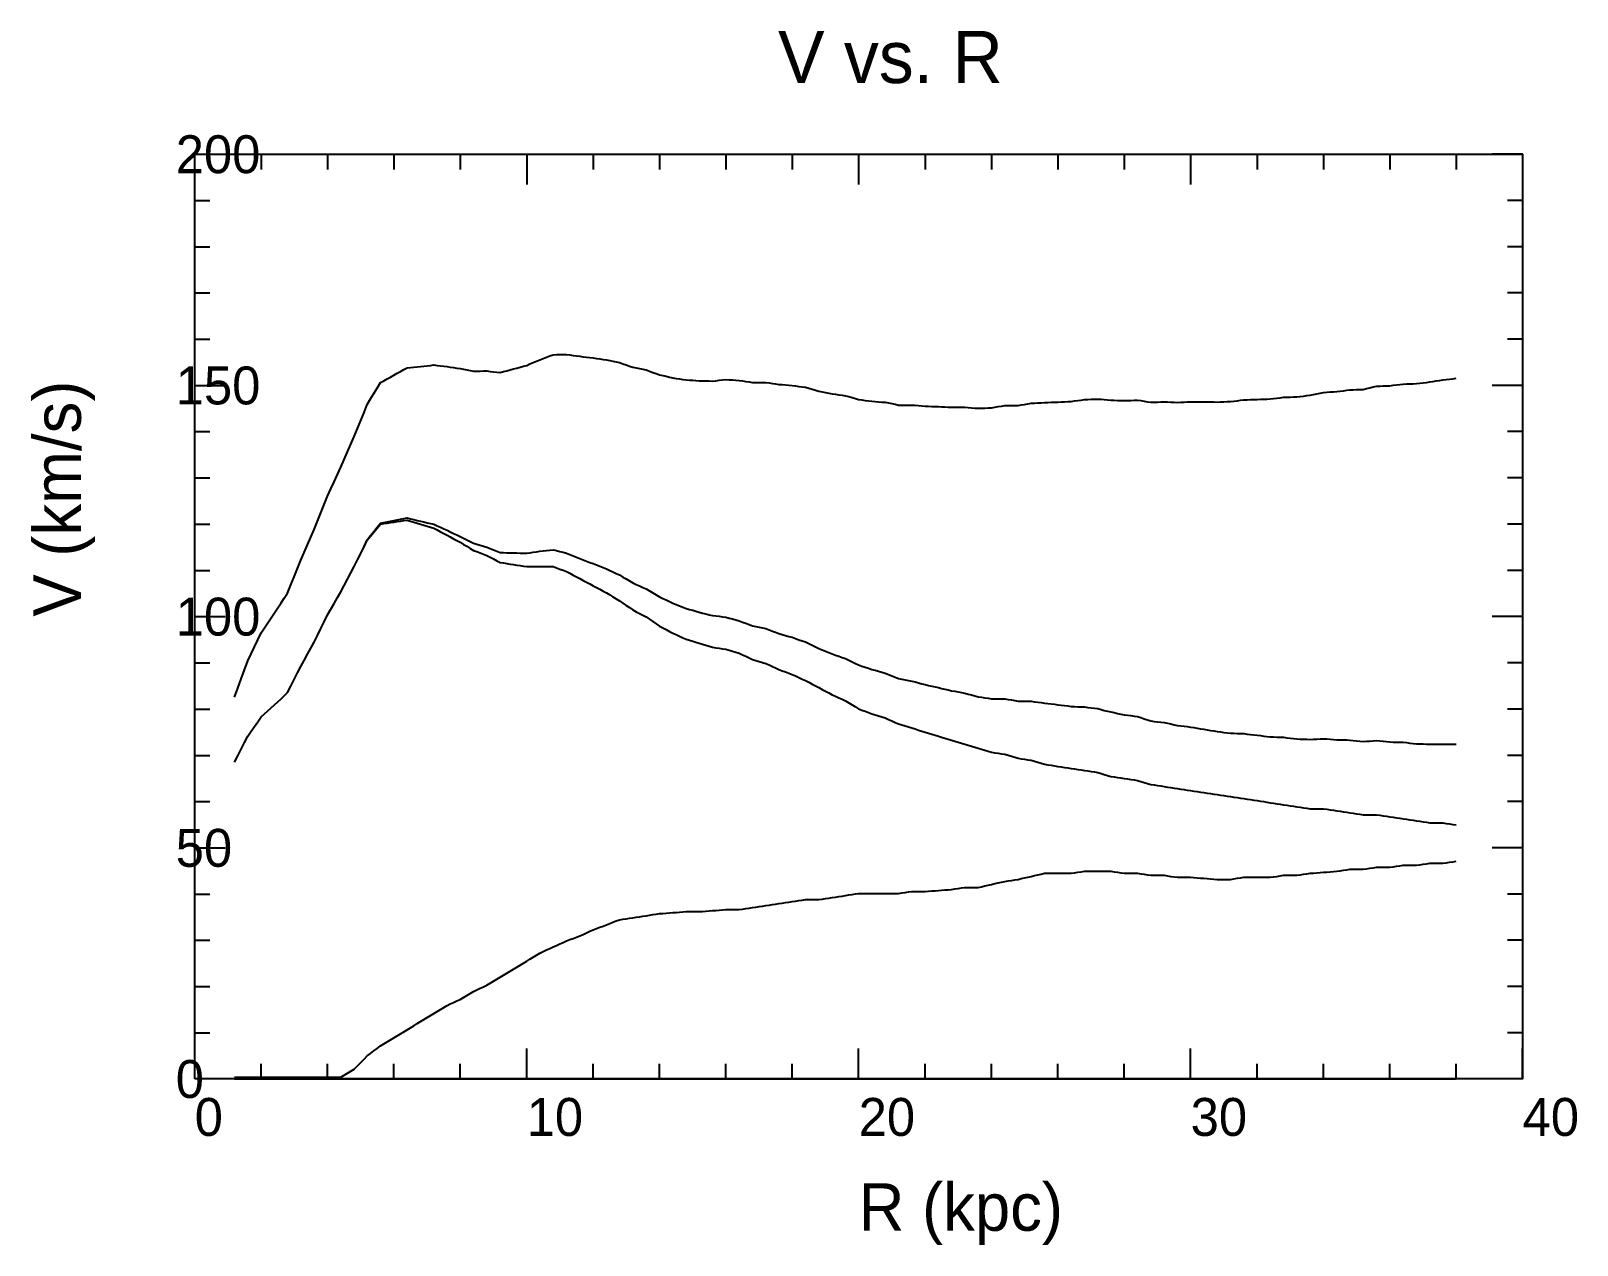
# Model space of a CAD drawing. Extents: x -35 to 291, y -35 to 221.
import ezdxf

# ---------------------------------------------------------------- set-up
doc = ezdxf.new("R2010")
doc.units = 0

msp = doc.modelspace()

# ---------------------------------------------------------------- linework, layer by layer
at = {"color": 0}
for p, q in [((0, 194.98), (6.4, 194.98)), ((14, 194.98), (14, 191.78)), ((28, 194.98), (28, 191.78)), ((42, 194.98), (42, 191.78)), ((56, 194.98), (56, 191.78)), ((70, 194.98), (70, 188.58)), ((84, 194.98), (84, 191.78)), ((98, 194.98), (98, 191.78)), ((112, 194.98), (112, 191.78)), ((126, 194.98), (126, 191.78)), ((140, 194.98), (140, 188.58)), ((154, 194.98), (154, 191.78)), ((168, 194.98), (168, 191.78)), ((182, 194.98), (182, 191.78)), ((196, 194.98), (196, 191.78)), ((210, 194.98), (210, 188.58)), ((224, 194.98), (224, 191.78)), ((238, 194.98), (238, 191.78)), ((252, 194.98), (252, 191.78)), ((266, 194.98), (266, 191.78)), ((280, 194.98), (273.6, 194.98)), ((280, 194.98), (280, 188.58)), ((0, 185.23), (3.2, 185.23)), ((280, 185.23), (276.8, 185.23)), ((0, 175.48), (3.2, 175.48)), ((280, 175.48), (276.8, 175.48)), ((0, 165.73), (3.2, 165.73)), ((280, 165.73), (276.8, 165.73)), ((0, 155.98), (3.2, 155.98)), ((280, 155.98), (276.8, 155.98)), ((0, 146.23), (6.4, 146.23)), ((280, 146.23), (273.6, 146.23)), ((0, 136.49), (3.2, 136.49)), ((280, 136.49), (276.8, 136.49)), ((0, 126.74), (3.2, 126.74)), ((280, 126.74), (276.8, 126.74)), ((0, 116.99), (3.2, 116.99)), ((280, 116.99), (276.8, 116.99)), ((0, 107.24), (3.2, 107.24)), ((280, 107.24), (276.8, 107.24)), ((0, 97.49), (6.4, 97.49)), ((280, 97.49), (273.6, 97.49)), ((0, 87.74), (3.2, 87.74)), ((280, 87.74), (276.8, 87.74)), ((0, 77.99), (3.2, 77.99)), ((280, 77.99), (276.8, 77.99)), ((0, 68.24), (3.2, 68.24)), ((280, 68.24), (276.8, 68.24)), ((0, 58.49), (3.2, 58.49)), ((280, 58.49), (276.8, 58.49)), ((0, 48.74), (6.4, 48.74)), ((280, 48.74), (273.6, 48.74)), ((0, 39), (3.2, 39)), ((280, 39), (276.8, 39)), ((0, 29.25), (3.2, 29.25)), ((280, 29.25), (276.8, 29.25)), ((0, 19.5), (3.2, 19.5)), ((280, 19.5), (276.8, 19.5)), ((0, 9.75), (3.2, 9.75)), ((280, 9.75), (276.8, 9.75)), ((70, 0), (70, 6.4)), ((140, 0), (140, 6.4)), ((210, 0), (210, 6.4)), ((280, 0), (280, 6.4)), ((14, 0), (14, 3.2)), ((28, 0), (28, 3.2)), ((42, 0), (42, 3.2)), ((56, 0), (56, 3.2)), ((84, 0), (84, 3.2)), ((98, 0), (98, 3.2)), ((112, 0), (112, 3.2)), ((126, 0), (126, 3.2)), ((154, 0), (154, 3.2)), ((168, 0), (168, 3.2)), ((182, 0), (182, 3.2)), ((196, 0), (196, 3.2)), ((224, 0), (224, 3.2)), ((238, 0), (238, 3.2)), ((252, 0), (252, 3.2)), ((266, 0), (266, 3.2))]:
    msp.add_line(p, q, dxfattribs=at)
msp.add_lwpolyline([(0, 0), (0, 194.98), (280, 194.98), (280, 0)], close=True, dxfattribs=at)
at = {"color": 5}
for points in [[(8.4, 80.49), (9.1, 82.43), (9.8, 84.35), (10.5, 86.26), (11.2, 88.14), (11.9, 89.64), (12.6, 91.13), (13.3, 92.6), (14, 94.05), (14.7, 95.13), (15.4, 96.2), (16.1, 97.25), (16.8, 98.3), (17.5, 99.34), (18.2, 100.37), (18.9, 101.39), (19.6, 102.4), (20.3, 104.16), (21, 105.91), (21.7, 107.65), (22.4, 109.38), (23.1, 111.01), (23.8, 112.63), (24.5, 114.24), (25.2, 115.85), (25.9, 117.61), (26.6, 119.37), (27.3, 121.13), (28, 122.88), (28.7, 124.41), (29.4, 125.94), (30.1, 127.47), (30.8, 128.99), (31.5, 130.62), (32.2, 132.25), (32.9, 133.88), (33.6, 135.5), (34.3, 137.18), (35, 138.87), (35.7, 140.55), (36.4, 142.24), (37.1, 143.38), (37.8, 144.53), (38.5, 145.68), (39.2, 146.82), (39.9, 147.22), (40.6, 147.61), (41.3, 148.01), (42, 148.4), (42.7, 148.79), (43.4, 149.18), (44.1, 149.58), (44.8, 149.97), (45.5, 150.04), (46.2, 150.11), (46.9, 150.18), (47.6, 150.26), (48.3, 150.33), (49, 150.4), (49.7, 150.47), (50.4, 150.55), (51.1, 150.46), (51.8, 150.37), (52.5, 150.29), (53.2, 150.2), (53.9, 150.1), (54.6, 150), (55.3, 149.9), (56, 149.8), (56.7, 149.67), (57.4, 149.53), (58.1, 149.39), (58.8, 149.26), (59.5, 149.27), (60.2, 149.27), (60.9, 149.28), (61.6, 149.28), (62.3, 149.2), (63, 149.12), (63.7, 149.04), (64.4, 148.97), (65.1, 149.15), (65.8, 149.34), (66.5, 149.52), (67.2, 149.71), (67.9, 149.9), (68.6, 150.08), (69.3, 150.27), (70, 150.46), (70.7, 150.76), (71.4, 151.05), (72.1, 151.35), (72.8, 151.64), (73.5, 151.91), (74.2, 152.18), (74.9, 152.45), (75.6, 152.72), (76.3, 152.73), (77, 152.75), (77.7, 152.76), (78.4, 152.77), (79.1, 152.67), (79.8, 152.57), (80.5, 152.47), (81.2, 152.37), (81.9, 152.28), (82.6, 152.2), (83.3, 152.11), (84, 152.03), (84.7, 151.93), (85.4, 151.83), (86.1, 151.73), (86.8, 151.64), (87.5, 151.49), (88.2, 151.34), (88.9, 151.2), (89.6, 151.05), (90.3, 150.81), (91, 150.56), (91.7, 150.32), (92.4, 150.07), (93.1, 149.92), (93.8, 149.78), (94.5, 149.63), (95.2, 149.49), (95.9, 149.24), (96.6, 148.99), (97.3, 148.75), (98, 148.5), (98.7, 148.34), (99.4, 148.17), (100.1, 148.01), (100.8, 147.84), (101.5, 147.73), (102.2, 147.61), (102.9, 147.5), (103.6, 147.38), (104.3, 147.34), (105, 147.31), (105.7, 147.27), (106.4, 147.23), (107.1, 147.21), (107.8, 147.19), (108.5, 147.17), (109.2, 147.15), (109.9, 147.23), (110.6, 147.31), (111.3, 147.39), (112, 147.46), (112.7, 147.42), (113.4, 147.38), (114.1, 147.34), (114.8, 147.29), (115.5, 147.19), (116.2, 147.09), (116.9, 146.99), (117.6, 146.88), (118.3, 146.88), (119, 146.88), (119.7, 146.87), (120.4, 146.87), (121.1, 146.76), (121.8, 146.66), (122.5, 146.56), (123.2, 146.46), (123.9, 146.4), (124.6, 146.35), (125.3, 146.3), (126, 146.24), (126.7, 146.14), (127.4, 146.04), (128.1, 145.94), (128.8, 145.84), (129.5, 145.64), (130.2, 145.45), (130.9, 145.26), (131.6, 145.06), (132.3, 144.91), (133, 144.76), (133.7, 144.61), (134.4, 144.46), (135.1, 144.36), (135.8, 144.26), (136.5, 144.16), (137.2, 144.07), (137.9, 143.87), (138.6, 143.68), (139.3, 143.48), (140, 143.29), (140.7, 143.19), (141.4, 143.09), (142.1, 143), (142.8, 142.9), (143.5, 142.85), (144.2, 142.79), (144.9, 142.74), (145.6, 142.69), (146.3, 142.54), (147, 142.4), (147.7, 142.25), (148.4, 142.1), (149.1, 142.1), (149.8, 142.1), (150.5, 142.09), (151.2, 142.09), (151.9, 142.04), (152.6, 141.98), (153.3, 141.93), (154, 141.88), (154.7, 141.85), (155.4, 141.82), (156.1, 141.79), (156.8, 141.76), (157.5, 141.73), (158.2, 141.71), (158.9, 141.68), (159.6, 141.65), (160.3, 141.65), (161, 141.64), (161.7, 141.64), (162.4, 141.64), (163.1, 141.58), (163.8, 141.53), (164.5, 141.47), (165.2, 141.42), (165.9, 141.44), (166.6, 141.47), (167.3, 141.5), (168, 141.52), (168.7, 141.64), (169.4, 141.76), (170.1, 141.88), (170.8, 142), (171.5, 142), (172.2, 142), (172.9, 142), (173.6, 142), (174.3, 142.12), (175, 142.24), (175.7, 142.36), (176.4, 142.48), (177.1, 142.51), (177.8, 142.54), (178.5, 142.57), (179.2, 142.61), (179.9, 142.64), (180.6, 142.68), (181.3, 142.71), (182, 142.74), (182.7, 142.78), (183.4, 142.81), (184.1, 142.84), (184.8, 142.88), (185.5, 142.97), (186.2, 143.06), (186.9, 143.15), (187.6, 143.25), (188.3, 143.28), (189, 143.31), (189.7, 143.34), (190.4, 143.37), (191.1, 143.32), (191.8, 143.26), (192.5, 143.21), (193.2, 143.15), (193.9, 143.12), (194.6, 143.09), (195.3, 143.06), (196, 143.03), (196.7, 143.06), (197.4, 143.09), (198.1, 143.12), (198.8, 143.15), (199.5, 143.04), (200.2, 142.92), (200.9, 142.8), (201.6, 142.68), (202.3, 142.71), (203, 142.74), (203.7, 142.77), (204.4, 142.8), (205.1, 142.76), (205.8, 142.73), (206.5, 142.7), (207.2, 142.66), (207.9, 142.69), (208.6, 142.72), (209.3, 142.75), (210, 142.77), (210.7, 142.77), (211.4, 142.77), (212.1, 142.76), (212.8, 142.76), (213.5, 142.75), (214.2, 142.75), (214.9, 142.75), (215.6, 142.74), (216.3, 142.77), (217, 142.79), (217.7, 142.82), (218.4, 142.84), (219.1, 142.93), (219.8, 143.02), (220.5, 143.1), (221.2, 143.19), (221.9, 143.22), (222.6, 143.24), (223.3, 143.26), (224, 143.29), (224.7, 143.31), (225.4, 143.34), (226.1, 143.36), (226.8, 143.39), (227.5, 143.47), (228.2, 143.56), (228.9, 143.65), (229.6, 143.73), (230.3, 143.76), (231, 143.78), (231.7, 143.81), (232.4, 143.83), (233.1, 143.92), (233.8, 144), (234.5, 144.09), (235.2, 144.18), (235.9, 144.32), (236.6, 144.46), (237.3, 144.6), (238, 144.74), (238.7, 144.79), (239.4, 144.85), (240.1, 144.9), (240.8, 144.96), (241.5, 145.05), (242.2, 145.13), (242.9, 145.22), (243.6, 145.31), (244.3, 145.33), (245, 145.36), (245.7, 145.38), (246.4, 145.4), (247.1, 145.57), (247.8, 145.74), (248.5, 145.92), (249.2, 146.09), (249.9, 146.11), (250.6, 146.13), (251.3, 146.15), (252, 146.17), (252.7, 146.26), (253.4, 146.35), (254.1, 146.44), (254.8, 146.53), (255.5, 146.55), (256.2, 146.57), (256.9, 146.59), (257.6, 146.61), (258.3, 146.7), (259, 146.79), (259.7, 146.88), (260.4, 146.97), (261.1, 147.07), (261.8, 147.18), (262.5, 147.28), (263.2, 147.38), (263.9, 147.47), (264.6, 147.56), (265.3, 147.65), (266, 147.74)], [(8.4, 66.78), (9.1, 68.16), (9.8, 69.54), (10.5, 70.92), (11.2, 72.31), (11.9, 73.32), (12.6, 74.33), (13.3, 75.34), (14, 76.35), (14.7, 76.99), (15.4, 77.63), (16.1, 78.27), (16.8, 78.9), (17.5, 79.54), (18.2, 80.18), (18.9, 80.82), (19.6, 81.46), (20.3, 82.84), (21, 84.22), (21.7, 85.61), (22.4, 86.99), (23.1, 88.27), (23.8, 89.54), (24.5, 90.82), (25.2, 92.1), (25.9, 93.53), (26.6, 94.97), (27.3, 96.4), (28, 97.84), (28.7, 99.06), (29.4, 100.29), (30.1, 101.51), (30.8, 102.73), (31.5, 104.06), (32.2, 105.39), (32.9, 106.72), (33.6, 108.05), (34.3, 109.44), (35, 110.82), (35.7, 112.2), (36.4, 113.58), (37.1, 114.44), (37.8, 115.29), (38.5, 116.14), (39.2, 116.99), (39.9, 117.1), (40.6, 117.2), (41.3, 117.31), (42, 117.41), (42.7, 117.52), (43.4, 117.63), (44.1, 117.73), (44.8, 117.84), (45.5, 117.63), (46.2, 117.41), (46.9, 117.2), (47.6, 116.99), (48.3, 116.78), (49, 116.56), (49.7, 116.35), (50.4, 116.14), (51.1, 115.77), (51.8, 115.39), (52.5, 115.02), (53.2, 114.65), (53.9, 114.28), (54.6, 113.9), (55.3, 113.53), (56, 113.16), (56.7, 112.73), (57.4, 112.31), (58.1, 111.88), (58.8, 111.46), (59.5, 111.19), (60.2, 110.93), (60.9, 110.66), (61.6, 110.39), (62.3, 110.02), (63, 109.65), (63.7, 109.28), (64.4, 108.9), (65.1, 108.8), (65.8, 108.69), (66.5, 108.58), (67.2, 108.48), (67.9, 108.37), (68.6, 108.27), (69.3, 108.16), (70, 108.05), (70.7, 108.05), (71.4, 108.05), (72.1, 108.05), (72.8, 108.05), (73.5, 108.05), (74.2, 108.05), (74.9, 108.05), (75.6, 108.05), (76.3, 107.79), (77, 107.52), (77.7, 107.25), (78.4, 106.99), (79.1, 106.62), (79.8, 106.24), (80.5, 105.87), (81.2, 105.5), (81.9, 105.13), (82.6, 104.75), (83.3, 104.38), (84, 104.01), (84.7, 103.64), (85.4, 103.27), (86.1, 102.89), (86.8, 102.52), (87.5, 102.1), (88.2, 101.67), (88.9, 101.24), (89.6, 100.82), (90.3, 100.34), (91, 99.86), (91.7, 99.38), (92.4, 98.9), (93.1, 98.53), (93.8, 98.16), (94.5, 97.79), (95.2, 97.41), (95.9, 96.94), (96.6, 96.46), (97.3, 95.98), (98, 95.5), (98.7, 95.13), (99.4, 94.75), (100.1, 94.38), (100.8, 94.01), (101.5, 93.69), (102.2, 93.37), (102.9, 93.05), (103.6, 92.73), (104.3, 92.52), (105, 92.31), (105.7, 92.1), (106.4, 91.88), (107.1, 91.67), (107.8, 91.46), (108.5, 91.24), (109.2, 91.03), (109.9, 90.92), (110.6, 90.82), (111.3, 90.71), (112, 90.61), (112.7, 90.39), (113.4, 90.18), (114.1, 89.97), (114.8, 89.75), (115.5, 89.44), (116.2, 89.12), (116.9, 88.8), (117.6, 88.48), (118.3, 88.27), (119, 88.05), (119.7, 87.84), (120.4, 87.63), (121.1, 87.31), (121.8, 86.99), (122.5, 86.67), (123.2, 86.35), (123.9, 86.08), (124.6, 85.82), (125.3, 85.55), (126, 85.29), (126.7, 84.97), (127.4, 84.65), (128.1, 84.33), (128.8, 84.01), (129.5, 83.64), (130.2, 83.27), (130.9, 82.89), (131.6, 82.52), (132.3, 82.15), (133, 81.78), (133.7, 81.4), (134.4, 81.03), (135.1, 80.71), (135.8, 80.39), (136.5, 80.07), (137.2, 79.75), (137.9, 79.33), (138.6, 78.9), (139.3, 78.48), (140, 78.05), (140.7, 77.79), (141.4, 77.52), (142.1, 77.25), (142.8, 76.99), (143.5, 76.78), (144.2, 76.56), (144.9, 76.35), (145.6, 76.14), (146.3, 75.82), (147, 75.5), (147.7, 75.18), (148.4, 74.86), (149.1, 74.65), (149.8, 74.44), (150.5, 74.22), (151.2, 74.01), (151.9, 73.8), (152.6, 73.58), (153.3, 73.37), (154, 73.16), (154.7, 72.95), (155.4, 72.73), (156.1, 72.52), (156.8, 72.31), (157.5, 72.09), (158.2, 71.88), (158.9, 71.67), (159.6, 71.46), (160.3, 71.24), (161, 71.03), (161.7, 70.82), (162.4, 70.61), (163.1, 70.39), (163.8, 70.18), (164.5, 69.97), (165.2, 69.75), (165.9, 69.54), (166.6, 69.33), (167.3, 69.12), (168, 68.9), (168.7, 68.8), (169.4, 68.69), (170.1, 68.58), (170.8, 68.48), (171.5, 68.26), (172.2, 68.05), (172.9, 67.84), (173.6, 67.63), (174.3, 67.52), (175, 67.41), (175.7, 67.31), (176.4, 67.2), (177.1, 66.99), (177.8, 66.78), (178.5, 66.56), (179.2, 66.35), (179.9, 66.24), (180.6, 66.14), (181.3, 66.03), (182, 65.92), (182.7, 65.82), (183.4, 65.71), (184.1, 65.61), (184.8, 65.5), (185.5, 65.39), (186.2, 65.29), (186.9, 65.18), (187.6, 65.07), (188.3, 64.97), (189, 64.86), (189.7, 64.75), (190.4, 64.65), (191.1, 64.44), (191.8, 64.22), (192.5, 64.01), (193.2, 63.8), (193.9, 63.69), (194.6, 63.58), (195.3, 63.48), (196, 63.37), (196.7, 63.26), (197.4, 63.16), (198.1, 63.05), (198.8, 62.95), (199.5, 62.73), (200.2, 62.52), (200.9, 62.31), (201.6, 62.09), (202.3, 61.99), (203, 61.88), (203.7, 61.78), (204.4, 61.67), (205.1, 61.56), (205.8, 61.46), (206.5, 61.35), (207.2, 61.24), (207.9, 61.14), (208.6, 61.03), (209.3, 60.92), (210, 60.82), (210.7, 60.71), (211.4, 60.61), (212.1, 60.5), (212.8, 60.39), (213.5, 60.29), (214.2, 60.18), (214.9, 60.07), (215.6, 59.97), (216.3, 59.86), (217, 59.75), (217.7, 59.65), (218.4, 59.54), (219.1, 59.43), (219.8, 59.33), (220.5, 59.22), (221.2, 59.12), (221.9, 59.01), (222.6, 58.9), (223.3, 58.8), (224, 58.69), (224.7, 58.58), (225.4, 58.48), (226.1, 58.37), (226.8, 58.26), (227.5, 58.16), (228.2, 58.05), (228.9, 57.95), (229.6, 57.84), (230.3, 57.73), (231, 57.63), (231.7, 57.52), (232.4, 57.41), (233.1, 57.31), (233.8, 57.2), (234.5, 57.09), (235.2, 56.99), (235.9, 56.99), (236.6, 56.99), (237.3, 56.99), (238, 56.99), (238.7, 56.88), (239.4, 56.78), (240.1, 56.67), (240.8, 56.56), (241.5, 56.46), (242.2, 56.35), (242.9, 56.24), (243.6, 56.14), (244.3, 56.03), (245, 55.92), (245.7, 55.82), (246.4, 55.71), (247.1, 55.71), (247.8, 55.71), (248.5, 55.71), (249.2, 55.71), (249.9, 55.61), (250.6, 55.5), (251.3, 55.39), (252, 55.29), (252.7, 55.18), (253.4, 55.07), (254.1, 54.97), (254.8, 54.86), (255.5, 54.75), (256.2, 54.65), (256.9, 54.54), (257.6, 54.43), (258.3, 54.33), (259, 54.22), (259.7, 54.12), (260.4, 54.01), (261.1, 54.01), (261.8, 54.01), (262.5, 54.01), (263.2, 54.01), (263.9, 53.9), (264.6, 53.8), (265.3, 53.69), (266, 53.58)]]:
    msp.add_lwpolyline(points, dxfattribs=at)
at = {"color": 9}
msp.add_lwpolyline([(8.4, 80.49), (9.1, 82.43), (9.8, 84.35), (10.5, 86.26), (11.2, 88.14), (11.9, 89.64), (12.6, 91.13), (13.3, 92.6), (14, 94.05), (14.7, 95.13), (15.4, 96.2), (16.1, 97.25), (16.8, 98.3), (17.5, 99.34), (18.2, 100.37), (18.9, 101.39), (19.6, 102.4), (20.3, 104.16), (21, 105.91), (21.7, 107.65), (22.4, 109.38), (23.1, 111.01), (23.8, 112.63), (24.5, 114.24), (25.2, 115.85), (25.9, 117.61), (26.6, 119.37), (27.3, 121.13), (28, 122.88), (28.7, 124.41), (29.4, 125.94), (30.1, 127.47), (30.8, 128.99), (31.5, 130.62), (32.2, 132.25), (32.9, 133.88), (33.6, 135.5), (34.3, 137.18), (35, 138.87), (35.7, 140.55), (36.4, 142.24), (37.1, 143.38), (37.8, 144.53), (38.5, 145.68), (39.2, 146.82), (39.9, 147.22), (40.6, 147.61), (41.3, 148.01), (42, 148.4), (42.7, 148.79), (43.4, 149.18), (44.1, 149.58), (44.8, 149.97), (45.5, 150.04), (46.2, 150.11), (46.9, 150.18), (47.6, 150.26), (48.3, 150.33), (49, 150.4), (49.7, 150.47), (50.4, 150.55), (51.1, 150.46), (51.8, 150.37), (52.5, 150.29), (53.2, 150.2), (53.9, 150.1), (54.6, 150), (55.3, 149.9), (56, 149.8), (56.7, 149.67), (57.4, 149.53), (58.1, 149.39), (58.8, 149.26), (59.5, 149.27), (60.2, 149.27), (60.9, 149.28), (61.6, 149.28), (62.3, 149.2), (63, 149.12), (63.7, 149.04), (64.4, 148.97), (65.1, 149.15), (65.8, 149.34), (66.5, 149.52), (67.2, 149.71), (67.9, 149.9), (68.6, 150.08), (69.3, 150.27), (70, 150.46), (70.7, 150.76), (71.4, 151.05), (72.1, 151.35), (72.8, 151.64), (73.5, 151.91), (74.2, 152.18), (74.9, 152.45), (75.6, 152.72), (76.3, 152.73), (77, 152.75), (77.7, 152.76), (78.4, 152.77), (79.1, 152.67), (79.8, 152.57), (80.5, 152.47), (81.2, 152.37), (81.9, 152.28), (82.6, 152.2), (83.3, 152.11), (84, 152.03), (84.7, 151.93), (85.4, 151.83), (86.1, 151.73), (86.8, 151.64), (87.5, 151.49), (88.2, 151.34), (88.9, 151.2), (89.6, 151.05), (90.3, 150.81), (91, 150.56), (91.7, 150.32), (92.4, 150.07), (93.1, 149.92), (93.8, 149.78), (94.5, 149.63), (95.2, 149.49), (95.9, 149.24), (96.6, 148.99), (97.3, 148.75), (98, 148.5), (98.7, 148.34), (99.4, 148.17), (100.1, 148.01), (100.8, 147.84), (101.5, 147.73), (102.2, 147.61), (102.9, 147.5), (103.6, 147.38), (104.3, 147.34), (105, 147.31), (105.7, 147.27), (106.4, 147.23), (107.1, 147.21), (107.8, 147.19), (108.5, 147.17), (109.2, 147.15), (109.9, 147.23), (110.6, 147.31), (111.3, 147.39), (112, 147.46), (112.7, 147.42), (113.4, 147.38), (114.1, 147.34), (114.8, 147.29), (115.5, 147.19), (116.2, 147.09), (116.9, 146.99), (117.6, 146.88), (118.3, 146.88), (119, 146.88), (119.7, 146.87), (120.4, 146.87), (121.1, 146.76), (121.8, 146.66), (122.5, 146.56), (123.2, 146.46), (123.9, 146.4), (124.6, 146.35), (125.3, 146.3), (126, 146.24), (126.7, 146.14), (127.4, 146.04), (128.1, 145.94), (128.8, 145.84), (129.5, 145.64), (130.2, 145.45), (130.9, 145.26), (131.6, 145.06), (132.3, 144.91), (133, 144.76), (133.7, 144.61), (134.4, 144.46), (135.1, 144.36), (135.8, 144.26), (136.5, 144.16), (137.2, 144.07), (137.9, 143.87), (138.6, 143.68), (139.3, 143.48), (140, 143.29), (140.7, 143.19), (141.4, 143.09), (142.1, 143), (142.8, 142.9), (143.5, 142.85), (144.2, 142.79), (144.9, 142.74), (145.6, 142.69), (146.3, 142.54), (147, 142.4), (147.7, 142.25), (148.4, 142.1), (149.1, 142.1), (149.8, 142.1), (150.5, 142.09), (151.2, 142.09), (151.9, 142.04), (152.6, 141.98), (153.3, 141.93), (154, 141.88), (154.7, 141.85), (155.4, 141.82), (156.1, 141.79), (156.8, 141.76), (157.5, 141.73), (158.2, 141.71), (158.9, 141.68), (159.6, 141.65), (160.3, 141.65), (161, 141.64), (161.7, 141.64), (162.4, 141.64), (163.1, 141.58), (163.8, 141.53), (164.5, 141.47), (165.2, 141.42), (165.9, 141.44), (166.6, 141.47), (167.3, 141.5), (168, 141.52), (168.7, 141.64), (169.4, 141.76), (170.1, 141.88), (170.8, 142), (171.5, 142), (172.2, 142), (172.9, 142), (173.6, 142), (174.3, 142.12), (175, 142.24), (175.7, 142.36), (176.4, 142.48), (177.1, 142.51), (177.8, 142.54), (178.5, 142.57), (179.2, 142.61), (179.9, 142.64), (180.6, 142.68), (181.3, 142.71), (182, 142.74), (182.7, 142.78), (183.4, 142.81), (184.1, 142.84), (184.8, 142.88), (185.5, 142.97), (186.2, 143.06), (186.9, 143.15), (187.6, 143.25), (188.3, 143.28), (189, 143.31), (189.7, 143.34), (190.4, 143.37), (191.1, 143.32), (191.8, 143.26), (192.5, 143.21), (193.2, 143.15), (193.9, 143.12), (194.6, 143.09), (195.3, 143.06), (196, 143.03), (196.7, 143.06), (197.4, 143.09), (198.1, 143.12), (198.8, 143.15), (199.5, 143.04), (200.2, 142.92), (200.9, 142.8), (201.6, 142.68), (202.3, 142.71), (203, 142.74), (203.7, 142.77), (204.4, 142.8), (205.1, 142.76), (205.8, 142.73), (206.5, 142.7), (207.2, 142.66), (207.9, 142.69), (208.6, 142.72), (209.3, 142.75), (210, 142.77), (210.7, 142.77), (211.4, 142.77), (212.1, 142.76), (212.8, 142.76), (213.5, 142.75), (214.2, 142.75), (214.9, 142.75), (215.6, 142.74), (216.3, 142.77), (217, 142.79), (217.7, 142.82), (218.4, 142.84), (219.1, 142.93), (219.8, 143.02), (220.5, 143.1), (221.2, 143.19), (221.9, 143.22), (222.6, 143.24), (223.3, 143.26), (224, 143.29), (224.7, 143.31), (225.4, 143.34), (226.1, 143.36), (226.8, 143.39), (227.5, 143.47), (228.2, 143.56), (228.9, 143.65), (229.6, 143.73), (230.3, 143.76), (231, 143.78), (231.7, 143.81), (232.4, 143.83), (233.1, 143.92), (233.8, 144), (234.5, 144.09), (235.2, 144.18), (235.9, 144.32), (236.6, 144.46), (237.3, 144.6), (238, 144.74), (238.7, 144.79), (239.4, 144.85), (240.1, 144.9), (240.8, 144.96), (241.5, 145.05), (242.2, 145.13), (242.9, 145.22), (243.6, 145.31), (244.3, 145.33), (245, 145.36), (245.7, 145.38), (246.4, 145.4), (247.1, 145.57), (247.8, 145.74), (248.5, 145.92), (249.2, 146.09), (249.9, 146.11), (250.6, 146.13), (251.3, 146.15), (252, 146.17), (252.7, 146.26), (253.4, 146.35), (254.1, 146.44), (254.8, 146.53), (255.5, 146.55), (256.2, 146.57), (256.9, 146.59), (257.6, 146.61), (258.3, 146.7), (259, 146.79), (259.7, 146.88), (260.4, 146.97), (261.1, 147.07), (261.8, 147.18), (262.5, 147.28), (263.2, 147.38), (263.9, 147.47), (264.6, 147.56), (265.3, 147.65), (266, 147.74)], dxfattribs=at)
at = {"color": 1}
msp.add_lwpolyline([(8.4, 66.78), (9.1, 68.16), (9.8, 69.54), (10.5, 70.93), (11.2, 72.31), (11.9, 73.32), (12.6, 74.33), (13.3, 75.34), (14, 76.35), (14.7, 76.99), (15.4, 77.63), (16.1, 78.27), (16.8, 78.9), (17.5, 79.54), (18.2, 80.18), (18.9, 80.82), (19.6, 81.46), (20.3, 82.84), (21, 84.22), (21.7, 85.61), (22.4, 86.99), (23.1, 88.27), (23.8, 89.54), (24.5, 90.82), (25.2, 92.1), (25.9, 93.53), (26.6, 94.97), (27.3, 96.4), (28, 97.84), (28.7, 99.06), (29.4, 100.29), (30.1, 101.51), (30.8, 102.73), (31.5, 104.07), (32.2, 105.4), (32.9, 106.74), (33.6, 108.07), (34.3, 109.47), (35, 110.87), (35.7, 112.28), (36.4, 113.69), (37.1, 114.56), (37.8, 115.44), (38.5, 116.32), (39.2, 117.2), (39.9, 117.33), (40.6, 117.46), (41.3, 117.6), (42, 117.74), (42.7, 117.87), (43.4, 118.01), (44.1, 118.15), (44.8, 118.3), (45.5, 118.12), (46.2, 117.95), (46.9, 117.78), (47.6, 117.61), (48.3, 117.45), (49, 117.28), (49.7, 117.12), (50.4, 116.95), (51.1, 116.64), (51.8, 116.32), (52.5, 116), (53.2, 115.69), (53.9, 115.37), (54.6, 115.04), (55.3, 114.72), (56, 114.4), (56.7, 114.04), (57.4, 113.68), (58.1, 113.33), (58.8, 112.98), (59.5, 112.77), (60.2, 112.56), (60.9, 112.35), (61.6, 112.15), (62.3, 111.86), (63, 111.57), (63.7, 111.28), (64.4, 111), (65.1, 110.98), (65.8, 110.96), (66.5, 110.94), (67.2, 110.92), (67.9, 110.91), (68.6, 110.9), (69.3, 110.88), (70, 110.88), (70.7, 110.97), (71.4, 111.07), (72.1, 111.17), (72.8, 111.27), (73.5, 111.35), (74.2, 111.42), (74.9, 111.5), (75.6, 111.58), (76.3, 111.4), (77, 111.23), (77.7, 111.05), (78.4, 110.88), (79.1, 110.59), (79.8, 110.3), (80.5, 110.02), (81.2, 109.73), (81.9, 109.46), (82.6, 109.19), (83.3, 108.93), (84, 108.66), (84.7, 108.38), (85.4, 108.11), (86.1, 107.83), (86.8, 107.55), (87.5, 107.23), (88.2, 106.91), (88.9, 106.59), (89.6, 106.27), (90.3, 105.84), (91, 105.43), (91.7, 105.01), (92.4, 104.59), (93.1, 104.27), (93.8, 103.95), (94.5, 103.64), (95.2, 103.32), (95.9, 102.91), (96.6, 102.49), (97.3, 102.08), (98, 101.66), (98.7, 101.33), (99.4, 101), (100.1, 100.67), (100.8, 100.34), (101.5, 100.06), (102.2, 99.78), (102.9, 99.5), (103.6, 99.22), (104.3, 99.02), (105, 98.82), (105.7, 98.62), (106.4, 98.42), (107.1, 98.25), (107.8, 98.07), (108.5, 97.89), (109.2, 97.71), (109.9, 97.63), (110.6, 97.55), (111.3, 97.47), (112, 97.39), (112.7, 97.19), (113.4, 96.99), (114.1, 96.8), (114.8, 96.6), (115.5, 96.34), (116.2, 96.08), (116.9, 95.83), (117.6, 95.57), (118.3, 95.42), (119, 95.26), (119.7, 95.1), (120.4, 94.95), (121.1, 94.7), (121.8, 94.44), (122.5, 94.19), (123.2, 93.94), (123.9, 93.74), (124.6, 93.53), (125.3, 93.33), (126, 93.13), (126.7, 92.88), (127.4, 92.63), (128.1, 92.39), (128.8, 92.14), (129.5, 91.8), (130.2, 91.46), (130.9, 91.12), (131.6, 90.78), (132.3, 90.49), (133, 90.2), (133.7, 89.9), (134.4, 89.61), (135.1, 89.37), (135.8, 89.13), (136.5, 88.88), (137.2, 88.64), (137.9, 88.31), (138.6, 87.97), (139.3, 87.64), (140, 87.31), (140.7, 87.07), (141.4, 86.83), (142.1, 86.59), (142.8, 86.36), (143.5, 86.17), (144.2, 85.98), (144.9, 85.79), (145.6, 85.6), (146.3, 85.31), (147, 85.03), (147.7, 84.75), (148.4, 84.46), (149.1, 84.32), (149.8, 84.19), (150.5, 84.05), (151.2, 83.91), (151.9, 83.72), (152.6, 83.54), (153.3, 83.35), (154, 83.16), (154.7, 83), (155.4, 82.84), (156.1, 82.68), (156.8, 82.52), (157.5, 82.35), (158.2, 82.19), (158.9, 82.03), (159.6, 81.87), (160.3, 81.74), (161, 81.61), (161.7, 81.47), (162.4, 81.34), (163.1, 81.16), (163.8, 80.97), (164.5, 80.79), (165.2, 80.61), (165.9, 80.5), (166.6, 80.4), (167.3, 80.3), (168, 80.19), (168.7, 80.18), (169.4, 80.18), (170.1, 80.17), (170.8, 80.16), (171.5, 80.03), (172.2, 79.91), (172.9, 79.78), (173.6, 79.66), (174.3, 79.65), (175, 79.65), (175.7, 79.64), (176.4, 79.64), (177.1, 79.54), (177.8, 79.45), (178.5, 79.36), (179.2, 79.27), (179.9, 79.18), (180.6, 79.09), (181.3, 79), (182, 78.91), (182.7, 78.82), (183.4, 78.73), (184.1, 78.65), (184.8, 78.56), (185.5, 78.53), (186.2, 78.5), (186.9, 78.47), (187.6, 78.44), (188.3, 78.35), (189, 78.26), (189.7, 78.17), (190.4, 78.09), (191.1, 77.91), (191.8, 77.73), (192.5, 77.56), (193.2, 77.38), (193.9, 77.24), (194.6, 77.09), (195.3, 76.94), (196, 76.79), (196.7, 76.7), (197.4, 76.62), (198.1, 76.53), (198.8, 76.44), (199.5, 76.21), (200.2, 75.97), (200.9, 75.73), (201.6, 75.5), (202.3, 75.41), (203, 75.32), (203.7, 75.24), (204.4, 75.15), (205.1, 75), (205.8, 74.85), (206.5, 74.7), (207.2, 74.56), (207.9, 74.47), (208.6, 74.38), (209.3, 74.29), (210, 74.21), (210.7, 74.09), (211.4, 73.97), (212.1, 73.85), (212.8, 73.74), (213.5, 73.62), (214.2, 73.5), (214.9, 73.38), (215.6, 73.27), (216.3, 73.18), (217, 73.09), (217.7, 73.01), (218.4, 72.92), (219.1, 72.89), (219.8, 72.87), (220.5, 72.84), (221.2, 72.82), (221.9, 72.73), (222.6, 72.65), (223.3, 72.56), (224, 72.47), (224.7, 72.39), (225.4, 72.3), (226.1, 72.22), (226.8, 72.13), (227.5, 72.11), (228.2, 72.08), (228.9, 72.06), (229.6, 72.04), (230.3, 71.95), (231, 71.87), (231.7, 71.78), (232.4, 71.7), (233.1, 71.68), (233.8, 71.66), (234.5, 71.64), (235.2, 71.61), (235.9, 71.65), (236.6, 71.68), (237.3, 71.71), (238, 71.74), (238.7, 71.69), (239.4, 71.64), (240.1, 71.59), (240.8, 71.54), (241.5, 71.52), (242.2, 71.5), (242.9, 71.48), (243.6, 71.46), (244.3, 71.38), (245, 71.3), (245.7, 71.21), (246.4, 71.13), (247.1, 71.2), (247.8, 71.26), (248.5, 71.33), (249.2, 71.39), (249.9, 71.31), (250.6, 71.23), (251.3, 71.15), (252, 71.06), (252.7, 71.05), (253.4, 71.03), (254.1, 71.02), (254.8, 71), (255.5, 70.92), (256.2, 70.84), (256.9, 70.76), (257.6, 70.67), (258.3, 70.66), (259, 70.65), (259.7, 70.63), (260.4, 70.62), (261.1, 70.62), (261.8, 70.62), (262.5, 70.62), (263.2, 70.62), (263.9, 70.61), (264.6, 70.59), (265.3, 70.58), (266, 70.57)], dxfattribs=at)
at = {"color": 2}
msp.add_lwpolyline([(8.4, 66.78), (9.1, 68.16), (9.8, 69.54), (10.5, 70.93), (11.2, 72.31), (11.9, 73.32), (12.6, 74.33), (13.3, 75.34), (14, 76.35), (14.7, 76.99), (15.4, 77.63), (16.1, 78.27), (16.8, 78.9), (17.5, 79.54), (18.2, 80.18), (18.9, 80.82), (19.6, 81.46), (20.3, 82.84), (21, 84.22), (21.7, 85.61), (22.4, 86.99), (23.1, 88.27), (23.8, 89.54), (24.5, 90.82), (25.2, 92.1), (25.9, 93.53), (26.6, 94.97), (27.3, 96.4), (28, 97.84), (28.7, 99.06), (29.4, 100.29), (30.1, 101.51), (30.8, 102.73), (31.5, 104.07), (32.2, 105.4), (32.9, 106.74), (33.6, 108.07), (34.3, 109.47), (35, 110.87), (35.7, 112.28), (36.4, 113.69), (37.1, 114.56), (37.8, 115.44), (38.5, 116.32), (39.2, 117.2), (39.9, 117.33), (40.6, 117.46), (41.3, 117.6), (42, 117.74), (42.7, 117.87), (43.4, 118.01), (44.1, 118.15), (44.8, 118.3), (45.5, 118.12), (46.2, 117.95), (46.9, 117.78), (47.6, 117.61), (48.3, 117.45), (49, 117.28), (49.7, 117.12), (50.4, 116.95), (51.1, 116.64), (51.8, 116.32), (52.5, 116), (53.2, 115.69), (53.9, 115.37), (54.6, 115.04), (55.3, 114.72), (56, 114.4), (56.7, 114.04), (57.4, 113.68), (58.1, 113.33), (58.8, 112.98), (59.5, 112.77), (60.2, 112.56), (60.9, 112.35), (61.6, 112.15), (62.3, 111.86), (63, 111.57), (63.7, 111.28), (64.4, 111), (65.1, 110.98), (65.8, 110.96), (66.5, 110.94), (67.2, 110.92), (67.9, 110.91), (68.6, 110.9), (69.3, 110.88), (70, 110.88), (70.7, 110.97), (71.4, 111.07), (72.1, 111.17), (72.8, 111.27), (73.5, 111.35), (74.2, 111.42), (74.9, 111.5), (75.6, 111.58), (76.3, 111.4), (77, 111.23), (77.7, 111.05), (78.4, 110.88), (79.1, 110.59), (79.8, 110.3), (80.5, 110.02), (81.2, 109.73), (81.9, 109.46), (82.6, 109.19), (83.3, 108.93), (84, 108.66), (84.7, 108.38), (85.4, 108.11), (86.1, 107.83), (86.8, 107.55), (87.5, 107.23), (88.2, 106.91), (88.9, 106.59), (89.6, 106.27), (90.3, 105.84), (91, 105.43), (91.7, 105.01), (92.4, 104.59), (93.1, 104.27), (93.8, 103.95), (94.5, 103.64), (95.2, 103.32), (95.9, 102.91), (96.6, 102.49), (97.3, 102.08), (98, 101.66), (98.7, 101.33), (99.4, 101), (100.1, 100.67), (100.8, 100.34), (101.5, 100.06), (102.2, 99.78), (102.9, 99.5), (103.6, 99.22), (104.3, 99.02), (105, 98.82), (105.7, 98.62), (106.4, 98.42), (107.1, 98.25), (107.8, 98.07), (108.5, 97.89), (109.2, 97.71), (109.9, 97.63), (110.6, 97.55), (111.3, 97.47), (112, 97.39), (112.7, 97.19), (113.4, 96.99), (114.1, 96.8), (114.8, 96.6), (115.5, 96.34), (116.2, 96.08), (116.9, 95.83), (117.6, 95.57), (118.3, 95.42), (119, 95.26), (119.7, 95.1), (120.4, 94.95), (121.1, 94.7), (121.8, 94.44), (122.5, 94.19), (123.2, 93.94), (123.9, 93.74), (124.6, 93.53), (125.3, 93.33), (126, 93.13), (126.7, 92.88), (127.4, 92.63), (128.1, 92.39), (128.8, 92.14), (129.5, 91.8), (130.2, 91.46), (130.9, 91.12), (131.6, 90.78), (132.3, 90.49), (133, 90.2), (133.7, 89.9), (134.4, 89.61), (135.1, 89.37), (135.8, 89.13), (136.5, 88.88), (137.2, 88.64), (137.9, 88.31), (138.6, 87.97), (139.3, 87.64), (140, 87.31), (140.7, 87.07), (141.4, 86.83), (142.1, 86.59), (142.8, 86.36), (143.5, 86.17), (144.2, 85.98), (144.9, 85.79), (145.6, 85.6), (146.3, 85.31), (147, 85.03), (147.7, 84.75), (148.4, 84.46), (149.1, 84.32), (149.8, 84.19), (150.5, 84.05), (151.2, 83.91), (151.9, 83.72), (152.6, 83.54), (153.3, 83.35), (154, 83.16), (154.7, 83), (155.4, 82.84), (156.1, 82.68), (156.8, 82.52), (157.5, 82.35), (158.2, 82.19), (158.9, 82.03), (159.6, 81.87), (160.3, 81.74), (161, 81.61), (161.7, 81.47), (162.4, 81.34), (163.1, 81.16), (163.8, 80.97), (164.5, 80.79), (165.2, 80.61), (165.9, 80.5), (166.6, 80.4), (167.3, 80.3), (168, 80.19), (168.7, 80.18), (169.4, 80.18), (170.1, 80.17), (170.8, 80.16), (171.5, 80.03), (172.2, 79.91), (172.9, 79.78), (173.6, 79.66), (174.3, 79.65), (175, 79.65), (175.7, 79.64), (176.4, 79.64), (177.1, 79.54), (177.8, 79.45), (178.5, 79.36), (179.2, 79.27), (179.9, 79.18), (180.6, 79.09), (181.3, 79), (182, 78.91), (182.7, 78.82), (183.4, 78.73), (184.1, 78.65), (184.8, 78.56), (185.5, 78.53), (186.2, 78.5), (186.9, 78.47), (187.6, 78.44), (188.3, 78.35), (189, 78.26), (189.7, 78.17), (190.4, 78.09), (191.1, 77.91), (191.8, 77.73), (192.5, 77.56), (193.2, 77.38), (193.9, 77.24), (194.6, 77.09), (195.3, 76.94), (196, 76.79), (196.7, 76.7), (197.4, 76.62), (198.1, 76.53), (198.8, 76.44), (199.5, 76.21), (200.2, 75.97), (200.9, 75.73), (201.6, 75.5), (202.3, 75.41), (203, 75.32), (203.7, 75.24), (204.4, 75.15), (205.1, 75), (205.8, 74.85), (206.5, 74.7), (207.2, 74.56), (207.9, 74.47), (208.6, 74.38), (209.3, 74.29), (210, 74.21), (210.7, 74.09), (211.4, 73.97), (212.1, 73.85), (212.8, 73.74), (213.5, 73.62), (214.2, 73.5), (214.9, 73.38), (215.6, 73.27), (216.3, 73.18), (217, 73.09), (217.7, 73.01), (218.4, 72.92), (219.1, 72.89), (219.8, 72.87), (220.5, 72.84), (221.2, 72.82), (221.9, 72.73), (222.6, 72.65), (223.3, 72.56), (224, 72.47), (224.7, 72.39), (225.4, 72.3), (226.1, 72.22), (226.8, 72.13), (227.5, 72.11), (228.2, 72.08), (228.9, 72.06), (229.6, 72.04), (230.3, 71.95), (231, 71.87), (231.7, 71.78), (232.4, 71.7), (233.1, 71.68), (233.8, 71.66), (234.5, 71.64), (235.2, 71.61), (235.9, 71.65), (236.6, 71.68), (237.3, 71.71), (238, 71.74), (238.7, 71.69), (239.4, 71.64), (240.1, 71.59), (240.8, 71.54), (241.5, 71.52), (242.2, 71.5), (242.9, 71.48), (243.6, 71.46), (244.3, 71.38), (245, 71.3), (245.7, 71.21), (246.4, 71.13), (247.1, 71.2), (247.8, 71.26), (248.5, 71.33), (249.2, 71.39), (249.9, 71.31), (250.6, 71.23), (251.3, 71.15), (252, 71.06), (252.7, 71.05), (253.4, 71.03), (254.1, 71.02), (254.8, 71), (255.5, 70.92), (256.2, 70.84), (256.9, 70.76), (257.6, 70.67), (258.3, 70.66), (259, 70.65), (259.7, 70.63), (260.4, 70.62), (261.1, 70.62), (261.8, 70.62), (262.5, 70.62), (263.2, 70.62), (263.9, 70.61), (264.6, 70.59), (265.3, 70.58), (266, 70.57)], dxfattribs=at)
at = {"color": 6}
msp.add_lwpolyline([(8.4, 0.39), (9.1, 0.39), (9.8, 0.39), (10.5, 0.39), (11.2, 0.39), (11.9, 0.39), (12.6, 0.39), (13.3, 0.39), (14, 0.39), (14.7, 0.39), (15.4, 0.39), (16.1, 0.39), (16.8, 0.39), (17.5, 0.39), (18.2, 0.39), (18.9, 0.39), (19.6, 0.39), (20.3, 0.39), (21, 0.39), (21.7, 0.39), (22.4, 0.39), (23.1, 0.39), (23.8, 0.39), (24.5, 0.39), (25.2, 0.39), (25.9, 0.39), (26.6, 0.39), (27.3, 0.39), (28, 0.39), (28.7, 0.39), (29.4, 0.39), (30.1, 0.39), (30.8, 0.39), (31.5, 0.82), (32.2, 1.24), (32.9, 1.67), (33.6, 2.09), (34.3, 2.78), (35, 3.48), (35.7, 4.17), (36.4, 4.86), (37.1, 5.39), (37.8, 5.92), (38.5, 6.46), (39.2, 6.99), (39.9, 7.41), (40.6, 7.84), (41.3, 8.26), (42, 8.69), (42.7, 9.11), (43.4, 9.54), (44.1, 9.97), (44.8, 10.39), (45.5, 10.82), (46.2, 11.24), (46.9, 11.67), (47.6, 12.09), (48.3, 12.52), (49, 12.94), (49.7, 13.37), (50.4, 13.8), (51.1, 14.22), (51.8, 14.65), (52.5, 15.07), (53.2, 15.5), (53.9, 15.82), (54.6, 16.14), (55.3, 16.46), (56, 16.77), (56.7, 17.2), (57.4, 17.63), (58.1, 18.05), (58.8, 18.48), (59.5, 18.8), (60.2, 19.12), (60.9, 19.43), (61.6, 19.75), (62.3, 20.18), (63, 20.6), (63.7, 21.03), (64.4, 21.46), (65.1, 21.88), (65.8, 22.31), (66.5, 22.73), (67.2, 23.16), (67.9, 23.58), (68.6, 24.01), (69.3, 24.43), (70, 24.86), (70.7, 25.29), (71.4, 25.71), (72.1, 26.14), (72.8, 26.56), (73.5, 26.88), (74.2, 27.2), (74.9, 27.52), (75.6, 27.84), (76.3, 28.16), (77, 28.48), (77.7, 28.8), (78.4, 29.12), (79.1, 29.38), (79.8, 29.65), (80.5, 29.91), (81.2, 30.18), (81.9, 30.5), (82.6, 30.82), (83.3, 31.14), (84, 31.46), (84.7, 31.72), (85.4, 31.99), (86.1, 32.25), (86.8, 32.52), (87.5, 32.79), (88.2, 33.05), (88.9, 33.32), (89.6, 33.58), (90.3, 33.69), (91, 33.8), (91.7, 33.9), (92.4, 34.01), (93.1, 34.12), (93.8, 34.22), (94.5, 34.33), (95.2, 34.43), (95.9, 34.54), (96.6, 34.65), (97.3, 34.75), (98, 34.86), (98.7, 34.91), (99.4, 34.97), (100.1, 35.02), (100.8, 35.07), (101.5, 35.13), (102.2, 35.18), (102.9, 35.23), (103.6, 35.29), (104.3, 35.29), (105, 35.29), (105.7, 35.29), (106.4, 35.29), (107.1, 35.34), (107.8, 35.39), (108.5, 35.45), (109.2, 35.5), (109.9, 35.55), (110.6, 35.6), (111.3, 35.66), (112, 35.71), (112.7, 35.71), (113.4, 35.71), (114.1, 35.71), (114.8, 35.71), (115.5, 35.82), (116.2, 35.92), (116.9, 36.03), (117.6, 36.14), (118.3, 36.24), (119, 36.35), (119.7, 36.46), (120.4, 36.56), (121.1, 36.67), (121.8, 36.77), (122.5, 36.88), (123.2, 36.99), (123.9, 37.09), (124.6, 37.2), (125.3, 37.31), (126, 37.41), (126.7, 37.52), (127.4, 37.63), (128.1, 37.73), (128.8, 37.84), (129.5, 37.84), (130.2, 37.84), (130.9, 37.84), (131.6, 37.84), (132.3, 37.95), (133, 38.05), (133.7, 38.16), (134.4, 38.26), (135.1, 38.37), (135.8, 38.48), (136.5, 38.58), (137.2, 38.69), (137.9, 38.8), (138.6, 38.9), (139.3, 39.01), (140, 39.12), (140.7, 39.12), (141.4, 39.12), (142.1, 39.12), (142.8, 39.12), (143.5, 39.12), (144.2, 39.12), (144.9, 39.12), (145.6, 39.12), (146.3, 39.12), (147, 39.12), (147.7, 39.12), (148.4, 39.12), (149.1, 39.22), (149.8, 39.33), (150.5, 39.43), (151.2, 39.54), (151.9, 39.54), (152.6, 39.54), (153.3, 39.54), (154, 39.54), (154.7, 39.59), (155.4, 39.65), (156.1, 39.7), (156.8, 39.75), (157.5, 39.81), (158.2, 39.86), (158.9, 39.91), (159.6, 39.97), (160.3, 40.07), (161, 40.18), (161.7, 40.29), (162.4, 40.39), (163.1, 40.39), (163.8, 40.39), (164.5, 40.39), (165.2, 40.39), (165.9, 40.55), (166.6, 40.71), (167.3, 40.87), (168, 41.03), (168.7, 41.19), (169.4, 41.35), (170.1, 41.51), (170.8, 41.67), (171.5, 41.78), (172.2, 41.88), (172.9, 41.99), (173.6, 42.09), (174.3, 42.25), (175, 42.41), (175.7, 42.57), (176.4, 42.73), (177.1, 42.89), (177.8, 43.05), (178.5, 43.21), (179.2, 43.37), (179.9, 43.37), (180.6, 43.37), (181.3, 43.37), (182, 43.37), (182.7, 43.37), (183.4, 43.37), (184.1, 43.37), (184.8, 43.37), (185.5, 43.48), (186.2, 43.58), (186.9, 43.69), (187.6, 43.8), (188.3, 43.8), (189, 43.8), (189.7, 43.8), (190.4, 43.8), (191.1, 43.8), (191.8, 43.8), (192.5, 43.8), (193.2, 43.8), (193.9, 43.69), (194.6, 43.58), (195.3, 43.48), (196, 43.37), (196.7, 43.37), (197.4, 43.37), (198.1, 43.37), (198.8, 43.37), (199.5, 43.26), (200.2, 43.16), (200.9, 43.05), (201.6, 42.95), (202.3, 42.95), (203, 42.95), (203.7, 42.95), (204.4, 42.95), (205.1, 42.84), (205.8, 42.73), (206.5, 42.63), (207.2, 42.52), (207.9, 42.52), (208.6, 42.52), (209.3, 42.52), (210, 42.52), (210.7, 42.47), (211.4, 42.41), (212.1, 42.36), (212.8, 42.31), (213.5, 42.25), (214.2, 42.2), (214.9, 42.15), (215.6, 42.09), (216.3, 42.09), (217, 42.09), (217.7, 42.09), (218.4, 42.09), (219.1, 42.2), (219.8, 42.31), (220.5, 42.41), (221.2, 42.52), (221.9, 42.52), (222.6, 42.52), (223.3, 42.52), (224, 42.52), (224.7, 42.52), (225.4, 42.52), (226.1, 42.52), (226.8, 42.52), (227.5, 42.63), (228.2, 42.73), (228.9, 42.84), (229.6, 42.95), (230.3, 42.95), (231, 42.95), (231.7, 42.95), (232.4, 42.95), (233.1, 43.05), (233.8, 43.16), (234.5, 43.26), (235.2, 43.37), (235.9, 43.42), (236.6, 43.48), (237.3, 43.53), (238, 43.58), (238.7, 43.64), (239.4, 43.69), (240.1, 43.74), (240.8, 43.8), (241.5, 43.9), (242.2, 44.01), (242.9, 44.12), (243.6, 44.22), (244.3, 44.22), (245, 44.22), (245.7, 44.22), (246.4, 44.22), (247.1, 44.33), (247.8, 44.43), (248.5, 44.54), (249.2, 44.65), (249.9, 44.65), (250.6, 44.65), (251.3, 44.65), (252, 44.65), (252.7, 44.75), (253.4, 44.86), (254.1, 44.97), (254.8, 45.07), (255.5, 45.07), (256.2, 45.07), (256.9, 45.07), (257.6, 45.07), (258.3, 45.18), (259, 45.29), (259.7, 45.39), (260.4, 45.5), (261.1, 45.5), (261.8, 45.5), (262.5, 45.5), (263.2, 45.5), (263.9, 45.6), (264.6, 45.71), (265.3, 45.82), (266, 45.92)], dxfattribs=at)
at = {"color": 4}
msp.add_lwpolyline([(8.4, 0), (9.1, 0), (9.8, 0), (10.5, 0), (11.2, 0), (11.9, 0), (12.6, 0), (13.3, 0), (14, 0), (14.7, 0), (15.4, 0), (16.1, 0), (16.8, 0), (17.5, 0), (18.2, 0), (18.9, 0), (19.6, 0), (20.3, 0), (21, 0), (21.7, 0), (22.4, 0), (23.1, 0), (23.8, 0), (24.5, 0), (25.2, 0), (25.9, 0), (26.6, 0), (27.3, 0), (28, 0), (28.7, 0), (29.4, 0), (30.1, 0), (30.8, 0), (31.5, 0), (32.2, 0), (32.9, 0), (33.6, 0), (34.3, 0), (35, 0), (35.7, 0), (36.4, 0), (37.1, 0), (37.8, 0), (38.5, 0), (39.2, 0), (39.9, 0), (40.6, 0), (41.3, 0), (42, 0), (42.7, 0), (43.4, 0), (44.1, 0), (44.8, 0), (45.5, 0), (46.2, 0), (46.9, 0), (47.6, 0), (48.3, 0), (49, 0), (49.7, 0), (50.4, 0), (51.1, 0), (51.8, 0), (52.5, 0), (53.2, 0), (53.9, 0), (54.6, 0), (55.3, 0), (56, 0), (56.7, 0), (57.4, 0), (58.1, 0), (58.8, 0), (59.5, 0), (60.2, 0), (60.9, 0), (61.6, 0), (62.3, 0), (63, 0), (63.7, 0), (64.4, 0), (65.1, 0), (65.8, 0), (66.5, 0), (67.2, 0), (67.9, 0), (68.6, 0), (69.3, 0), (70, 0), (70.7, 0), (71.4, 0), (72.1, 0), (72.8, 0), (73.5, 0), (74.2, 0), (74.9, 0), (75.6, 0), (76.3, 0), (77, 0), (77.7, 0), (78.4, 0), (79.1, 0), (79.8, 0), (80.5, 0), (81.2, 0), (81.9, 0), (82.6, 0), (83.3, 0), (84, 0), (84.7, 0), (85.4, 0), (86.1, 0), (86.8, 0), (87.5, 0), (88.2, 0), (88.9, 0), (89.6, 0), (90.3, 0), (91, 0), (91.7, 0), (92.4, 0), (93.1, 0), (93.8, 0), (94.5, 0), (95.2, 0), (95.9, 0), (96.6, 0), (97.3, 0), (98, 0), (98.7, 0), (99.4, 0), (100.1, 0), (100.8, 0), (101.5, 0), (102.2, 0), (102.9, 0), (103.6, 0), (104.3, 0), (105, 0), (105.7, 0), (106.4, 0), (107.1, 0), (107.8, 0), (108.5, 0), (109.2, 0), (109.9, 0), (110.6, 0), (111.3, 0), (112, 0), (112.7, 0), (113.4, 0), (114.1, 0), (114.8, 0), (115.5, 0), (116.2, 0), (116.9, 0), (117.6, 0), (118.3, 0), (119, 0), (119.7, 0), (120.4, 0), (121.1, 0), (121.8, 0), (122.5, 0), (123.2, 0), (123.9, 0), (124.6, 0), (125.3, 0), (126, 0), (126.7, 0), (127.4, 0), (128.1, 0), (128.8, 0), (129.5, 0), (130.2, 0), (130.9, 0), (131.6, 0), (132.3, 0), (133, 0), (133.7, 0), (134.4, 0), (135.1, 0), (135.8, 0), (136.5, 0), (137.2, 0), (137.9, 0), (138.6, 0), (139.3, 0), (140, 0), (140.7, 0), (141.4, 0), (142.1, 0), (142.8, 0), (143.5, 0), (144.2, 0), (144.9, 0), (145.6, 0), (146.3, 0), (147, 0), (147.7, 0), (148.4, 0), (149.1, 0), (149.8, 0), (150.5, 0), (151.2, 0), (151.9, 0), (152.6, 0), (153.3, 0), (154, 0), (154.7, 0), (155.4, 0), (156.1, 0), (156.8, 0), (157.5, 0), (158.2, 0), (158.9, 0), (159.6, 0), (160.3, 0), (161, 0), (161.7, 0), (162.4, 0), (163.1, 0), (163.8, 0), (164.5, 0), (165.2, 0), (165.9, 0), (166.6, 0), (167.3, 0), (168, 0), (168.7, 0), (169.4, 0), (170.1, 0), (170.8, 0), (171.5, 0), (172.2, 0), (172.9, 0), (173.6, 0), (174.3, 0), (175, 0), (175.7, 0), (176.4, 0), (177.1, 0), (177.8, 0), (178.5, 0), (179.2, 0), (179.9, 0), (180.6, 0), (181.3, 0), (182, 0), (182.7, 0), (183.4, 0), (184.1, 0), (184.8, 0), (185.5, 0), (186.2, 0), (186.9, 0), (187.6, 0), (188.3, 0), (189, 0), (189.7, 0), (190.4, 0), (191.1, 0), (191.8, 0), (192.5, 0), (193.2, 0), (193.9, 0), (194.6, 0), (195.3, 0), (196, 0), (196.7, 0), (197.4, 0), (198.1, 0), (198.8, 0), (199.5, 0), (200.2, 0), (200.9, 0), (201.6, 0), (202.3, 0), (203, 0), (203.7, 0), (204.4, 0), (205.1, 0), (205.8, 0), (206.5, 0), (207.2, 0), (207.9, 0), (208.6, 0), (209.3, 0), (210, 0), (210.7, 0), (211.4, 0), (212.1, 0), (212.8, 0), (213.5, 0), (214.2, 0), (214.9, 0), (215.6, 0), (216.3, 0), (217, 0), (217.7, 0), (218.4, 0), (219.1, 0), (219.8, 0), (220.5, 0), (221.2, 0), (221.9, 0), (222.6, 0), (223.3, 0), (224, 0), (224.7, 0), (225.4, 0), (226.1, 0), (226.8, 0), (227.5, 0), (228.2, 0), (228.9, 0), (229.6, 0), (230.3, 0), (231, 0), (231.7, 0), (232.4, 0), (233.1, 0), (233.8, 0), (234.5, 0), (235.2, 0), (235.9, 0), (236.6, 0), (237.3, 0), (238, 0), (238.7, 0), (239.4, 0), (240.1, 0), (240.8, 0), (241.5, 0), (242.2, 0), (242.9, 0), (243.6, 0), (244.3, 0), (245, 0), (245.7, 0), (246.4, 0), (247.1, 0), (247.8, 0), (248.5, 0), (249.2, 0), (249.9, 0), (250.6, 0), (251.3, 0), (252, 0), (252.7, 0), (253.4, 0), (254.1, 0), (254.8, 0), (255.5, 0), (256.2, 0), (256.9, 0), (257.6, 0), (258.3, 0), (259, 0), (259.7, 0), (260.4, 0), (261.1, 0), (261.8, 0), (262.5, 0), (263.2, 0), (263.9, 0), (264.6, 0), (265.3, 0), (266, 0)], dxfattribs=at)

# ---------------------------------------------------------------- texts
at = {"color": 0}
for s, height, p in [('V vs. R', 11, (123, 209.98)), ('200', 8, (-4, 190.98)), ('150', 8, (-4, 142.23)), ('100', 8, (-4, 93.49)), ('50', 8, (-4, 44.74)), ('0', 8, (-4, -4)), ('0', 8, (0, -12)), ('10', 8, (70, -12)), ('20', 8, (140, -12)), ('30', 8, (210, -12)), ('40', 8, (280, -12)), ('R (kpc)', 10, (140, -32))]:
    msp.add_text(s, height=height, dxfattribs=at).set_placement(p)
msp.add_text('V (km/s)', height=10, rotation=90, dxfattribs=at).set_placement((-24, 97.49))

doc.saveas('drawing.dxf')
